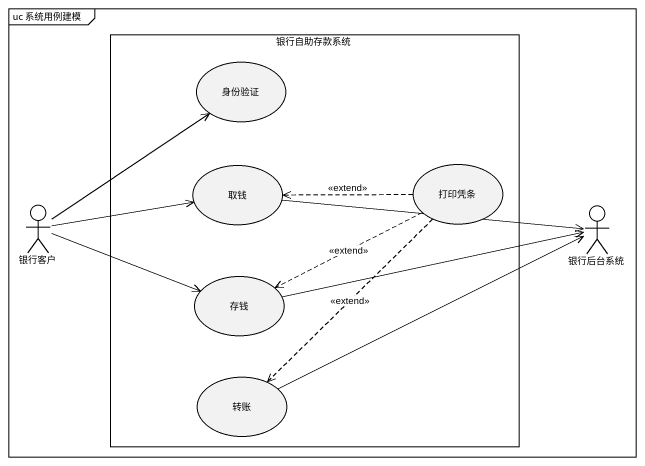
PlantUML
@startuml
mainframe uc 系统用例建模
rectangle 银行自助存款系统 {
  usecase 身份验证
  usecase 取钱
  usecase 打印凭条
  usecase 存钱
  usecase 转账
}
actor 银行客户
actor 银行后台系统
取钱 -right-> 银行后台系统
打印凭条 .left.> 取钱 : <<extend>>
打印凭条 .left.> 存钱 : <<extend>>
打印凭条 ..> 转账 : <<extend>>
银行客户 -up-> 身份验证
银行客户 -right-> 取钱
银行客户 -right-> 存钱
存钱 -right-> 银行后台系统
转账 -right-> 银行后台系统
@enduml
